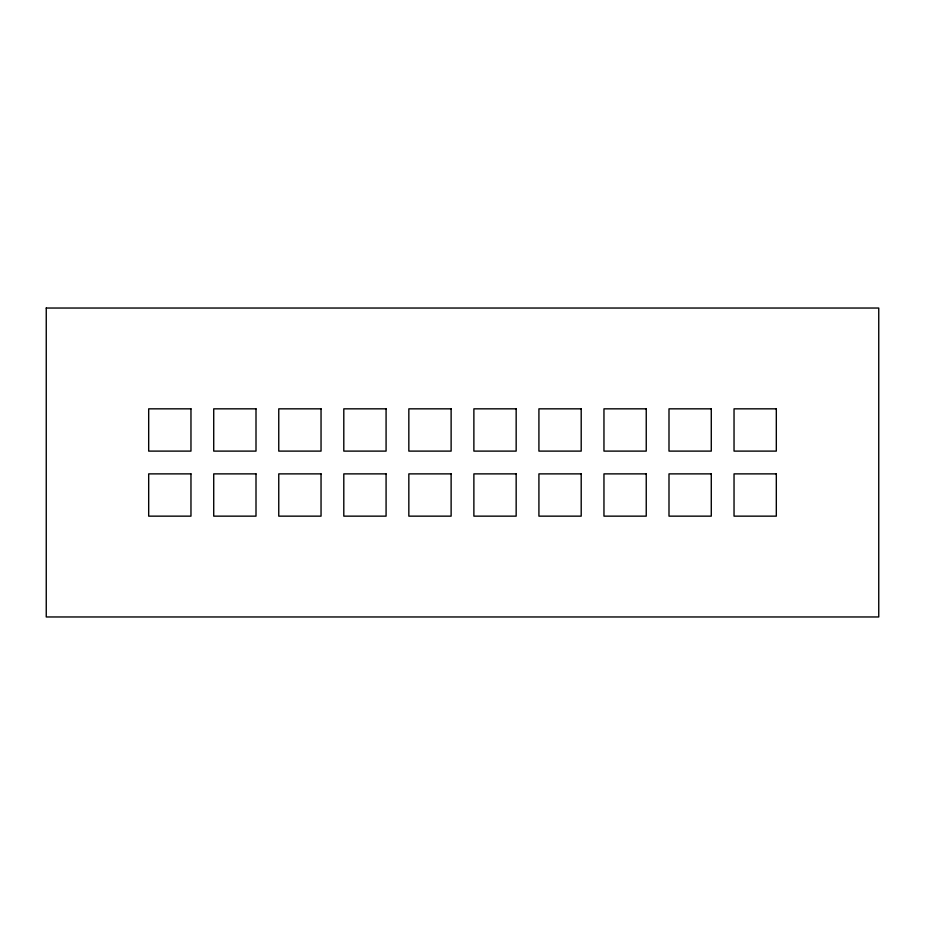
<?xml version="1.0" encoding="UTF-8"?>
<svg xmlns="http://www.w3.org/2000/svg" width="925" height="925" viewBox="0 0 925 925"><rect width="100%" height="100%" fill="white"/><g stroke="black" fill="none" stroke-linecap="round" stroke-linejoin="round"><path stroke-width="1.39" d="M46.25 308.037L46.25 616.963L878.75 616.963L878.75 308.037L46.25 308.037M190.966 408.838L148.682 408.838L148.682 451.111L190.966 451.111L190.966 408.838M256.005 408.838L213.721 408.838L213.721 451.111L256.005 451.111L256.005 408.838M321.044 408.838L278.76 408.838L278.76 451.111L321.044 451.111L321.044 408.838M386.083 408.838L343.799 408.838L343.799 451.111L386.083 451.111L386.083 408.838M451.123 408.838L408.838 408.838L408.838 451.111L451.123 451.111L451.123 408.838M516.162 408.838L473.877 408.838L473.877 451.111L516.162 451.111L516.162 408.838M581.201 408.838L538.917 408.838L538.917 451.111L581.201 451.111L581.201 408.838M646.24 408.838L603.956 408.838L603.956 451.111L646.24 451.111L646.24 408.838M711.279 408.838L668.995 408.838L668.995 451.111L711.279 451.111L711.279 408.838M776.318 408.838L734.034 408.838L734.034 451.111L776.318 451.111L776.318 408.838M190.966 473.877L148.682 473.877L148.682 516.15L190.966 516.15L190.966 473.877M256.005 473.877L213.721 473.877L213.721 516.15L256.005 516.15L256.005 473.877M321.044 473.877L278.76 473.877L278.76 516.15L321.044 516.15L321.044 473.877M386.083 473.877L343.799 473.877L343.799 516.15L386.083 516.15L386.083 473.877M451.123 473.877L408.838 473.877L408.838 516.15L451.123 516.15L451.123 473.877M516.162 473.877L473.877 473.877L473.877 516.15L516.162 516.15L516.162 473.877M581.201 473.877L538.917 473.877L538.917 516.15L581.201 516.15L581.201 473.877M646.24 473.877L603.956 473.877L603.956 516.15L646.24 516.15L646.24 473.877M711.279 473.877L668.995 473.877L668.995 516.15L711.279 516.15L711.279 473.877M776.318 473.877L734.034 473.877L734.034 516.15L776.318 516.15L776.318 473.877"/></g></svg>
